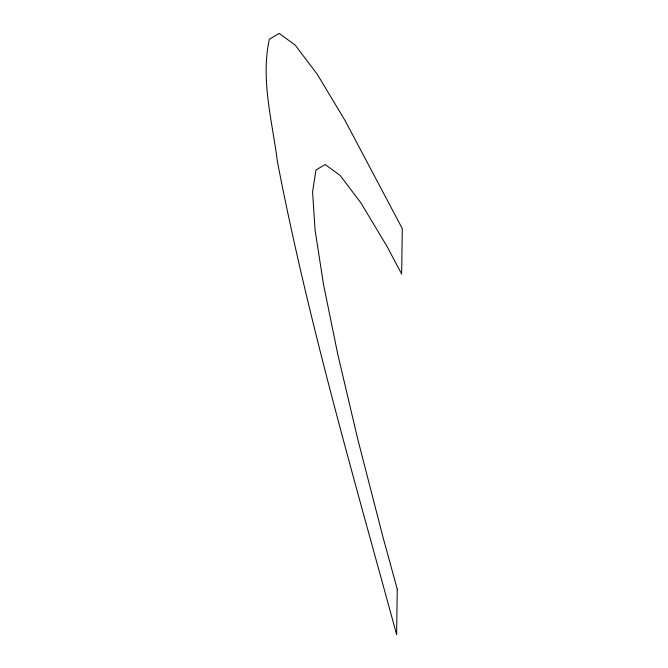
<?xml version="1.0" encoding="UTF-8"?>
<svg xmlns="http://www.w3.org/2000/svg" width="668" height="668" viewBox="0 0 668 668"><rect width="100%" height="100%" fill="white"/><g stroke="black" fill="none" stroke-linecap="round" stroke-linejoin="round"><path stroke-width="1" d="M397.251 589.176L396.617 634.6C353.898 477.687 308.14 321.283 277.387 161.439C272.302 121.15 260.52 79.868 269.313 39.295L279.174 33.4L295.223 45.123L317.308 74.365L345.247 120.875L402.286 228.606L401.652 274.03L387.014 246.392L360.862 202.855L340.187 175.484L325.174 164.512L315.939 170.031L312.574 191.992L315.096 230.209L323.496 284.359L337.699 353.956L357.572 438.425L382.956 537.03L397.251 589.176"/></g></svg>
